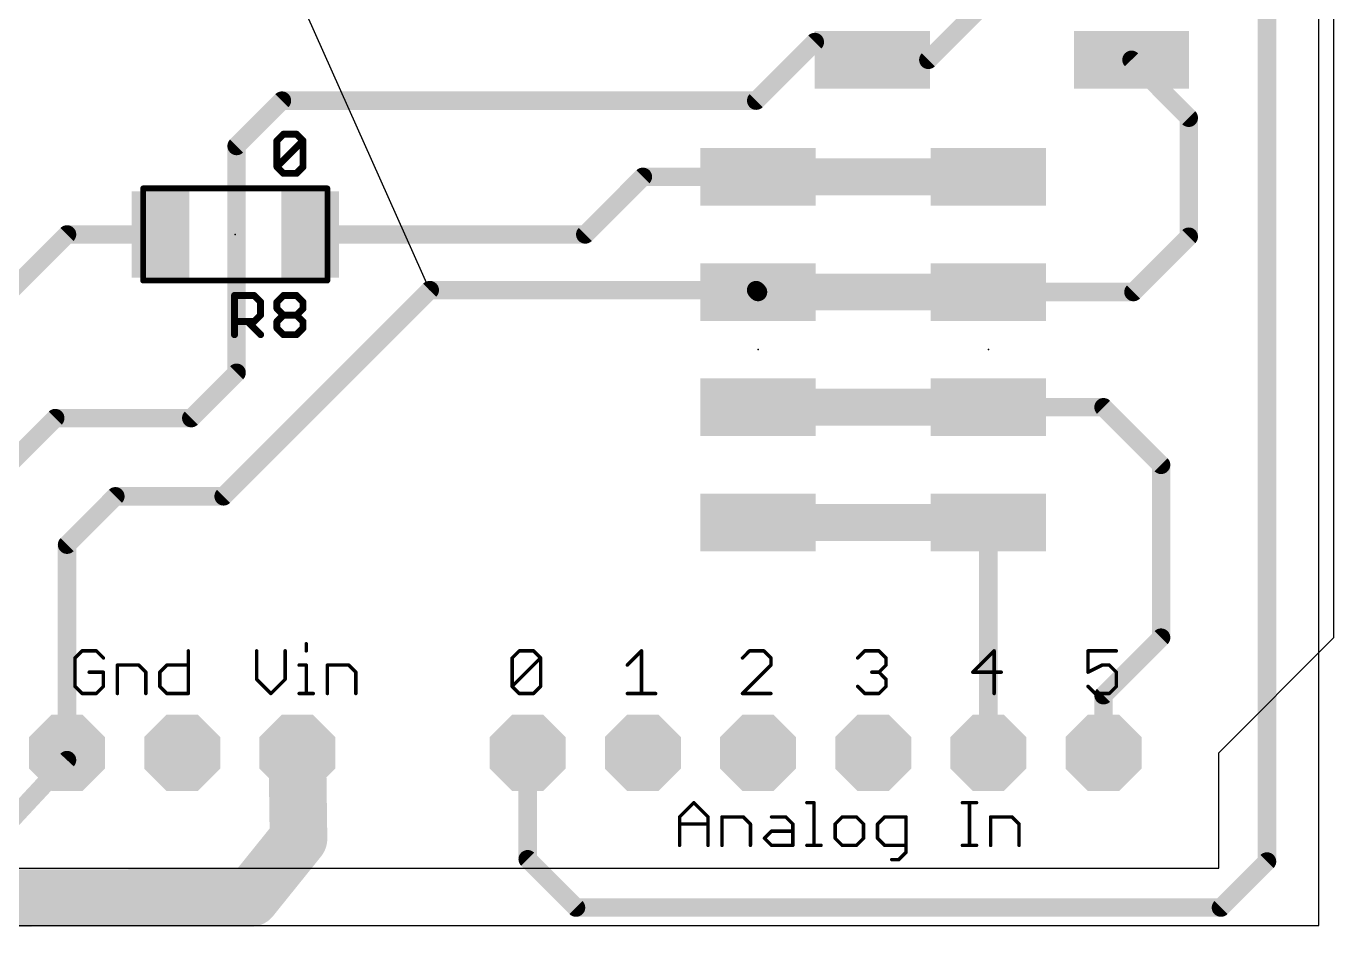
# Model space of a CAD drawing. Extents: x -5.4 to 69.8, y 0.1 to 57.2.
# Drawn here: x 40.96 to 69.8, y 0.06 to 19.94 of the extents above; entities that cross this region are included whole.
import ezdxf

# ---------------------------------------------------------------- set-up
doc = ezdxf.new("R2010")
doc.units = 0
for name, color, linetype in [('1', 22, 'CONTINUOUS'), ('17', 82, 'CONTINUOUS'), ('19', 53, 'CONTINUOUS'), ('20', 7, 'CONTINUOUS'), ('21', 253, 'CONTINUOUS'), ('23', 7, 'CONTINUOUS'), ('25', 253, 'CONTINUOUS'), ('27', 253, 'CONTINUOUS')]:
    doc.layers.add(name, color=color, linetype=linetype)

# ---------------------------------------------------------------- blocks, each defined once
blk = doc.blocks.new('RECT')
blk.add_solid([(-0.5, -0.5), (0.5, -0.5), (-0.5, 0.5), (0.5, 0.5)])
blk = doc.blocks.new('OCTAGONP')
at = {"const_width": 0.5}
blk.add_lwpolyline([(-0.25, -0.1036), (-0.25, 0.1036), (-0.1036, 0.25), (0.1036, 0.25), (0.25, 0.1036), (0.25, -0.1036), (0.1036, -0.25), (-0.1036, -0.25), (-0.25, -0.1036), (-0.25, 0.1036)], dxfattribs=at)

msp = doc.modelspace()

# ---------------------------------------------------------------- linework, layer by layer
at = {"layer": '1'}
for points, const_width in [([(68.326, 1.524), (68.326, 22.098)], 0.4064), ([(60.856, 19.2), (63.246, 21.59)], 0.4064), ([(58.3525, 19.5925), (57.06, 18.3)], 0.4064), ([(59.6225, 19.2), (58.3525, 19.5925)], 0.4064), ([(59.6225, 19.2), (60.856, 19.2)], 0.4064), ([(66.6, 17.9225), (65.3375, 19.2)], 0.4064), ([(46.6, 18.3), (45.6, 17.3)], 0.4064), ([(57.06, 18.3), (46.6, 18.3)], 0.4064), ([(66.6, 15.3), (66.6, 17.9225)], 0.4064), ([(45.6, 17.3), (45.6, 12.3)], 0.4064), ([(62.18, 16.62), (57.1, 16.62)], 0.8128), ([(53.29, 15.35), (54.56, 16.62)], 0.4064), ([(54.56, 16.62), (57.1, 16.62)], 0.4064), ([(36.78, 10.27), (41.86, 15.35)], 0.4064), ([(41.86, 15.35), (43.919, 15.35)], 0.4064), ([(47.221, 15.35), (53.29, 15.35)], 0.4064), ([(65.38, 14.08), (66.6, 15.3)], 0.4064), ([(57.1, 14.08), (62.18, 14.08)], 0.8128), ([(45.3136, 9.5758), (49.8602, 14.1224)], 0.4064), ([(49.8602, 14.1224), (57.0576, 14.1224)], 0.4064), ([(57.0576, 14.1224), (57.1, 14.08)], 0.4064), ([(62.18, 14.08), (65.38, 14.08)], 0.4064), ([(45.6, 12.3), (44.6, 11.3)], 0.4064), ([(62.18, 11.54), (57.1, 11.54)], 0.8128), ([(64.72, 11.54), (62.18, 11.54)], 0.4064), ([(65.99, 10.27), (64.72, 11.54)], 0.4064), ([(41.6, 11.3), (39.6, 9.3)], 0.4064), ([(44.6, 11.3), (41.6, 11.3)], 0.4064), ([(65.99, 6.46), (65.99, 10.27)], 0.4064), ([(41.86, 8.5098), (42.926, 9.5758)], 0.4064), ([(42.926, 9.5758), (45.3136, 9.5758)], 0.4064), ([(62.18, 9), (57.1, 9)], 0.8128), ([(62.18, 3.92), (62.18, 9)], 0.4064), ([(41.86, 3.92), (41.86, 8.5098)], 0.4064), ([(64.72, 5.19), (65.99, 6.46)], 0.4064), ([(64.72, 3.92), (64.72, 5.19)], 0.4064), ([(46.94, 3.92), (46.9654, 2.0304)], 1.27), ([(41.86, 3.92), (41.86, 3.76)], 0.4064), ([(52.02, 3.92), (52.02, 1.574)], 0.4064), ([(41.86, 3.76), (40.4876, 2.286)], 0.4064), ([(46.9654, 2.0304), (45.9112, 0.7222)], 1.27), ([(52.02, 1.574), (53.086, 0.508)], 0.4064), ([(67.31, 0.508), (68.326, 1.524)], 0.4064), ([(45.9112, 0.7222), (8.304, 0.6968)], 1.27), ([(53.086, 0.508), (67.31, 0.508)], 0.4064)]:
    msp.add_lwpolyline(points, dxfattribs=dict(at, const_width=const_width))
for points, const_width in [([(58.3825, 19.6896, 1), (58.3225, 19.4954)], 0.2032), ([(58.4243, 19.5207, 1), (58.2807, 19.6643)], 0.2032), ([(59.6225, 19.3016, 1), (59.6225, 19.0984)], 0.2032), ([(59.5925, 19.1029, 1), (59.6525, 19.2971)], 0.2032), ([(60.7842, 19.2718, 1), (60.9278, 19.1282)], 0.2032), ([(60.856, 19.0984, 1), (60.856, 19.3016)], 0.2032), ([(65.4098, 19.2714, 1), (65.2652, 19.1286)], 0.2032), ([(46.6, 18.4016, 1), (46.6, 18.1984)], 0.2032), ([(46.6718, 18.2282, 1), (46.5282, 18.3718)], 0.2032), ([(56.9882, 18.3718, 1), (57.1318, 18.2282)], 0.2032), ([(57.06, 18.1984, 1), (57.06, 18.4016)], 0.2032), ([(66.7016, 17.9225, 1), (66.4984, 17.9225)], 0.2032), ([(66.5277, 17.8511, 1), (66.6723, 17.9939)], 0.2032), ([(45.7016, 17.3, 1), (45.4984, 17.3)], 0.2032), ([(45.5282, 17.3718, 1), (45.6718, 17.2282)], 0.2032), ([(57.1, 16.8232, 1), (57.1, 16.4168)], 0.4064), ([(62.18, 16.4168, 1), (62.18, 16.8232)], 0.4064), ([(54.56, 16.7216, 1), (54.56, 16.5184)], 0.2032), ([(54.6318, 16.5482, 1), (54.4882, 16.6918)], 0.2032), ([(57.1, 16.5184, 1), (57.1, 16.7216)], 0.2032), ([(41.86, 15.4516, 1), (41.86, 15.2484)], 0.2032), ([(41.9318, 15.2782, 1), (41.7882, 15.4218)], 0.2032), ([(43.919, 15.2484, 1), (43.919, 15.4516)], 0.2032), ([(47.221, 15.4516, 1), (47.221, 15.2484)], 0.2032), ([(53.2182, 15.4218, 1), (53.3618, 15.2782)], 0.2032), ([(53.29, 15.2484, 1), (53.29, 15.4516)], 0.2032), ([(66.4984, 15.3, 1), (66.7016, 15.3)], 0.2032), ([(66.6718, 15.2282, 1), (66.5282, 15.3718)], 0.2032), ([(57.1, 14.2832, 1), (57.1, 13.8768)], 0.4064), ([(62.18, 13.8768, 1), (62.18, 14.2832)], 0.4064), ([(49.8602, 14.224, 1), (49.8602, 14.0208)], 0.2032), ([(49.932, 14.0506, 1), (49.7884, 14.1942)], 0.2032), ([(57.1294, 14.1942, 1), (56.9858, 14.0506)], 0.2032), ([(57.0282, 14.0082, 1), (57.1718, 14.1518)], 0.2032), ([(57.0576, 14.0208, 1), (57.0576, 14.224)], 0.2032), ([(62.18, 14.1816, 1), (62.18, 13.9784)], 0.2032), ([(65.3082, 14.1518, 1), (65.4518, 14.0082)], 0.2032), ([(65.38, 13.9784, 1), (65.38, 14.1816)], 0.2032), ([(45.6718, 12.2282, 1), (45.5282, 12.3718)], 0.2032), ([(45.4984, 12.3, 1), (45.7016, 12.3)], 0.2032), ([(57.1, 11.7432, 1), (57.1, 11.3368)], 0.4064), ([(62.18, 11.3368, 1), (62.18, 11.7432)], 0.4064), ([(62.18, 11.6416, 1), (62.18, 11.4384)], 0.2032), ([(64.7918, 11.6118, 1), (64.6482, 11.4682)], 0.2032), ([(64.72, 11.4384, 1), (64.72, 11.6416)], 0.2032), ([(41.6, 11.4016, 1), (41.6, 11.1984)], 0.2032), ([(41.6718, 11.2282, 1), (41.5282, 11.3718)], 0.2032), ([(44.5282, 11.3718, 1), (44.6718, 11.2282)], 0.2032), ([(44.6, 11.1984, 1), (44.6, 11.4016)], 0.2032), ([(66.0916, 10.27, 1), (65.8884, 10.27)], 0.2032), ([(65.9182, 10.1982, 1), (66.0618, 10.3418)], 0.2032), ([(42.926, 9.6774, 1), (42.926, 9.4742)], 0.2032), ([(42.9978, 9.504, 1), (42.8542, 9.6476)], 0.2032), ([(45.2418, 9.6476, 1), (45.3854, 9.504)], 0.2032), ([(45.3136, 9.4742, 1), (45.3136, 9.6774)], 0.2032), ([(57.1, 9.2032, 1), (57.1, 8.7968)], 0.4064), ([(62.18, 8.7968, 1), (62.18, 9.2032)], 0.4064), ([(62.2816, 9, 1), (62.0784, 9)], 0.2032), ([(41.9616, 8.5098, 1), (41.7584, 8.5098)], 0.2032), ([(41.7882, 8.5816, 1), (41.9318, 8.438)], 0.2032), ([(66.0618, 6.3882, 1), (65.9182, 6.5318)], 0.2032), ([(65.8884, 6.46, 1), (66.0916, 6.46)], 0.2032), ([(64.8216, 5.19, 1), (64.6184, 5.19)], 0.2032), ([(64.6482, 5.2618, 1), (64.7918, 5.1182)], 0.2032), ([(47.2575, 3.9243, 1), (46.6225, 3.9157)], 0.635), ([(41.9616, 3.92, 1), (41.7584, 3.92)], 0.2032), ([(52.1216, 3.92, 1), (51.9184, 3.92)], 0.2032), ([(41.7584, 3.92, 1), (41.9616, 3.92)], 0.2032), ([(41.7584, 3.76, 1), (41.9616, 3.76)], 0.2032), ([(41.9344, 3.6908, 1), (41.7856, 3.8292)], 0.2032), ([(62.0784, 3.92, 1), (62.2816, 3.92)], 0.2032), ([(64.6184, 3.92, 1), (64.8216, 3.92)], 0.2032), ([(47.2126, 1.8312, 1), (46.7182, 2.2296)], 0.635), ([(46.6479, 2.0261, 1), (47.2829, 2.0347)], 0.635), ([(52.0918, 1.6458, 1), (51.9482, 1.5022)], 0.2032), ([(51.9184, 1.574, 1), (52.1216, 1.574)], 0.2032), ([(68.2244, 1.524, 1), (68.4276, 1.524)], 0.2032), ([(68.3978, 1.4522, 1), (68.2542, 1.5958)], 0.2032), ([(45.664, 0.9214, 1), (46.1584, 0.523)], 0.635), ([(45.9114, 0.4047, 1), (45.911, 1.0397)], 0.635), ([(53.086, 0.6096, 1), (53.086, 0.4064)], 0.2032), ([(53.0142, 0.4362, 1), (53.1578, 0.5798)], 0.2032), ([(67.2382, 0.5798, 1), (67.3818, 0.4362)], 0.2032), ([(67.31, 0.4064, 1), (67.31, 0.6096)], 0.2032)]:
    msp.add_lwpolyline(points, format="xyb", dxfattribs=dict(at, const_width=const_width))
at = {"layer": '19'}
msp.add_line((49.8602, 14.1224), (43.8488, 27.5836), dxfattribs=at)
at = {"layer": '20'}
for p, q in [((69.47, 0.11), (69.47, 57.25)), ((69.8, 6.46), (69.8, 39.226)), ((67.26, 3.92), (69.8, 6.46)), ((67.26, 1.38), (67.26, 3.92)), ((1.22, 1.38), (67.26, 1.38)), ((-0.05, 0.11), (69.47, 0.11))]:
    msp.add_line(p, q, dxfattribs=at)
at = {"layer": '21'}
for points, const_width in [([(43.538, 14.334), (43.538, 16.366)], 0.127), ([(43.538, 16.366), (47.602, 16.366)], 0.127), ([(47.602, 16.366), (47.602, 14.334)], 0.127), ([(47.602, 14.334), (43.538, 14.334)], 0.127), ([(47.1357, 6.3255), (47.1357, 6.1687)], 0.0762), ([(42.192, 6.1687), (42.0352, 6.0119)], 0.0762), ([(42.5055, 6.1687), (42.192, 6.1687)], 0.0762), ([(42.6623, 6.0119), (42.5055, 6.1687)], 0.0762), ([(44.5333, 6.1687), (44.5333, 5.2281)], 0.0762), ([(46.0434, 6.1687), (46.0434, 5.5416)], 0.0762), ([(46.6705, 5.5416), (46.6705, 6.1687)], 0.0762), ([(51.6771, 6.0119), (51.8339, 6.1687)], 0.0762), ([(51.8339, 6.1687), (52.1474, 6.1687)], 0.0762), ([(52.1474, 6.1687), (52.3042, 6.0119)], 0.0762), ([(54.2171, 5.8552), (54.5306, 6.1687)], 0.0762), ([(54.5306, 6.1687), (54.5306, 5.2281)], 0.0762), ([(56.9139, 6.1687), (56.7571, 6.0119)], 0.0762), ([(57.2274, 6.1687), (56.9139, 6.1687)], 0.0762), ([(57.3842, 6.0119), (57.2274, 6.1687)], 0.0762), ([(59.2971, 6.0119), (59.4539, 6.1687)], 0.0762), ([(59.4539, 6.1687), (59.7674, 6.1687)], 0.0762), ([(59.7674, 6.1687), (59.9242, 6.0119)], 0.0762), ([(62.3074, 6.1687), (61.8371, 5.6984)], 0.0762), ([(62.3074, 5.2281), (62.3074, 6.1687)], 0.0762), ([(65.0042, 6.1687), (64.3771, 6.1687)], 0.0762), ([(64.3771, 6.1687), (64.3771, 5.6984)], 0.0762), ([(42.0352, 6.0119), (42.0352, 5.3849)], 0.0762), ([(42.9707, 5.2281), (42.9707, 5.8552)], 0.0762), ([(42.9707, 5.8552), (43.441, 5.8552)], 0.0762), ([(43.441, 5.8552), (43.5978, 5.6984)], 0.0762), ([(43.9062, 5.6984), (44.063, 5.8552)], 0.0762), ([(44.063, 5.8552), (44.5333, 5.8552)], 0.0762), ([(46.9789, 5.8552), (47.1357, 5.8552)], 0.0762), ([(47.1357, 5.8552), (47.1357, 5.2281)], 0.0762), ([(47.6026, 5.2281), (47.6026, 5.8552)], 0.0762), ([(47.6026, 5.8552), (48.0729, 5.8552)], 0.0762), ([(48.0729, 5.8552), (48.2297, 5.6984)], 0.0762), ([(51.6771, 5.3849), (51.6771, 6.0119)], 0.0762), ([(51.6771, 5.3849), (52.3042, 6.0119)], 0.0762), ([(52.3042, 6.0119), (52.3042, 5.3849)], 0.0762), ([(56.7571, 5.2281), (57.3842, 5.8552)], 0.0762), ([(57.3842, 5.8552), (57.3842, 6.0119)], 0.0762), ([(59.9242, 5.8552), (59.7674, 5.6984)], 0.0762), ([(59.9242, 6.0119), (59.9242, 5.8552)], 0.0762), ([(64.3771, 5.6984), (64.6906, 5.8552)], 0.0762), ([(64.6906, 5.8552), (64.8474, 5.8552)], 0.0762), ([(64.8474, 5.8552), (65.0042, 5.6984)], 0.0762), ([(42.6623, 5.6984), (42.3487, 5.6984)], 0.0762), ([(42.6623, 5.3849), (42.6623, 5.6984)], 0.0762), ([(43.5978, 5.6984), (43.5978, 5.2281)], 0.0762), ([(43.9062, 5.3849), (43.9062, 5.6984)], 0.0762), ([(46.0434, 5.5416), (46.3569, 5.2281)], 0.0762), ([(46.3569, 5.2281), (46.6705, 5.5416)], 0.0762), ([(48.2297, 5.6984), (48.2297, 5.2281)], 0.0762), ([(59.7674, 5.6984), (59.6106, 5.6984)], 0.0762), ([(59.7674, 5.6984), (59.9242, 5.5416)], 0.0762), ([(59.9242, 5.5416), (59.9242, 5.3849)], 0.0762), ([(61.8371, 5.6984), (62.4642, 5.6984)], 0.0762), ([(65.0042, 5.6984), (65.0042, 5.3849)], 0.0762), ([(42.0352, 5.3849), (42.192, 5.2281)], 0.0762), ([(42.192, 5.2281), (42.5055, 5.2281)], 0.0762), ([(42.5055, 5.2281), (42.6623, 5.3849)], 0.0762), ([(44.063, 5.2281), (43.9062, 5.3849)], 0.0762), ([(44.5333, 5.2281), (44.063, 5.2281)], 0.0762), ([(46.9789, 5.2281), (47.2925, 5.2281)], 0.0762), ([(51.8339, 5.2281), (51.6771, 5.3849)], 0.0762), ([(52.1474, 5.2281), (51.8339, 5.2281)], 0.0762), ([(52.3042, 5.3849), (52.1474, 5.2281)], 0.0762), ([(54.2171, 5.2281), (54.8442, 5.2281)], 0.0762), ([(57.3842, 5.2281), (56.7571, 5.2281)], 0.0762), ([(59.4539, 5.2281), (59.2971, 5.3849)], 0.0762), ([(59.7674, 5.2281), (59.4539, 5.2281)], 0.0762), ([(59.9242, 5.3849), (59.7674, 5.2281)], 0.0762), ([(64.5339, 5.2281), (64.3771, 5.3849)], 0.0762), ([(64.8474, 5.2281), (64.5339, 5.2281)], 0.0762), ([(65.0042, 5.3849), (64.8474, 5.2281)], 0.0762), ([(55.3702, 2.5075), (55.6837, 2.821)], 0.0762), ([(55.6837, 2.821), (55.9973, 2.5075)], 0.0762), ([(58.1768, 2.821), (58.3335, 2.821)], 0.0762), ([(58.3335, 2.821), (58.3335, 1.8804)], 0.0762), ([(61.607, 2.821), (61.9205, 2.821)], 0.0762), ([(61.7638, 1.8804), (61.7638, 2.821)], 0.0762), ([(55.3702, 1.8804), (55.3702, 2.5075)], 0.0762), ([(55.3702, 2.3507), (55.9973, 2.3507)], 0.0762), ([(55.9973, 2.5075), (55.9973, 1.8804)], 0.0762), ([(56.3057, 1.8804), (56.3057, 2.5075)], 0.0762), ([(56.3057, 2.5075), (56.776, 2.5075)], 0.0762), ([(56.776, 2.5075), (56.9328, 2.3507)], 0.0762), ([(56.9328, 2.3507), (56.9328, 1.8804)], 0.0762), ([(57.398, 2.5075), (57.7115, 2.5075)], 0.0762), ([(57.7115, 2.5075), (57.8683, 2.3507)], 0.0762), ([(57.8683, 2.3507), (57.8683, 1.8804)], 0.0762), ([(58.9572, 2.5075), (58.8004, 2.3507)], 0.0762), ([(58.8004, 2.3507), (58.8004, 2.0372)], 0.0762), ([(59.2707, 2.5075), (58.9572, 2.5075)], 0.0762), ([(59.4275, 2.3507), (59.2707, 2.5075)], 0.0762), ([(59.4275, 2.0372), (59.4275, 2.3507)], 0.0762), ([(59.8927, 2.5075), (59.736, 2.3507)], 0.0762), ([(59.736, 2.3507), (59.736, 2.0372)], 0.0762), ([(60.363, 2.5075), (59.8927, 2.5075)], 0.0762), ([(60.363, 1.7236), (60.363, 2.5075)], 0.0762), ([(62.2307, 1.8804), (62.2307, 2.5075)], 0.0762), ([(62.2307, 2.5075), (62.701, 2.5075)], 0.0762), ([(62.701, 2.5075), (62.8577, 2.3507)], 0.0762), ([(62.8577, 2.3507), (62.8577, 1.8804)], 0.0762), ([(57.2412, 2.0372), (57.398, 2.1939)], 0.0762), ([(57.398, 1.8804), (57.2412, 2.0372)], 0.0762), ([(57.398, 2.1939), (57.8683, 2.1939)], 0.0762), ([(58.8004, 2.0372), (58.9572, 1.8804)], 0.0762), ([(59.2707, 1.8804), (59.4275, 2.0372)], 0.0762), ([(59.736, 2.0372), (59.8927, 1.8804)], 0.0762), ([(57.8683, 1.8804), (57.398, 1.8804)], 0.0762), ([(58.1768, 1.8804), (58.4903, 1.8804)], 0.0762), ([(58.9572, 1.8804), (59.2707, 1.8804)], 0.0762), ([(59.8927, 1.8804), (60.363, 1.8804)], 0.0762), ([(60.2063, 1.5669), (60.363, 1.7236)], 0.0762), ([(61.607, 1.8804), (61.9205, 1.8804)], 0.0762), ([(60.0495, 1.5669), (60.2063, 1.5669)], 0.0762)]:
    msp.add_lwpolyline(points, dxfattribs=dict(at, const_width=const_width))
for points, const_width in [([(43.5698, 16.366, 1), (43.5063, 16.366)], 0.0635), ([(43.538, 16.3977, 1), (43.538, 16.3343)], 0.0635), ([(47.6338, 16.366, 1), (47.5703, 16.366)], 0.0635), ([(47.602, 16.3343, 1), (47.602, 16.3977)], 0.0635), ([(43.538, 14.3658, 1), (43.538, 14.3023)], 0.0635), ([(43.5063, 14.334, 1), (43.5698, 14.334)], 0.0635), ([(47.5703, 14.334, 1), (47.6338, 14.334)], 0.0635), ([(47.602, 14.3023, 1), (47.602, 14.3658)], 0.0635), ([(47.1547, 6.3255, 1), (47.1166, 6.3255)], 0.0381), ([(42.192, 6.1878, 1), (42.192, 6.1497)], 0.0381), ([(42.2054, 6.1552, 1), (42.1785, 6.1822)], 0.0381), ([(42.519, 6.1822, 1), (42.492, 6.1552)], 0.0381), ([(42.5055, 6.1497, 1), (42.5055, 6.1878)], 0.0381), ([(44.5524, 6.1687, 1), (44.5143, 6.1687)], 0.0381), ([(46.0625, 6.1687, 1), (46.0244, 6.1687)], 0.0381), ([(46.6895, 6.1687, 1), (46.6514, 6.1687)], 0.0381), ([(47.1166, 6.1687, 1), (47.1547, 6.1687)], 0.0381), ([(51.8339, 6.1878, 1), (51.8339, 6.1497)], 0.0381), ([(51.8473, 6.1552, 1), (51.8204, 6.1822)], 0.0381), ([(52.1609, 6.1822, 1), (52.1339, 6.1552)], 0.0381), ([(52.1474, 6.1497, 1), (52.1474, 6.1878)], 0.0381), ([(54.5497, 6.1687, 1), (54.5116, 6.1687)], 0.0381), ([(54.5441, 6.1552, 1), (54.5172, 6.1822)], 0.0381), ([(56.9139, 6.1878, 1), (56.9139, 6.1497)], 0.0381), ([(56.9273, 6.1552, 1), (56.9004, 6.1822)], 0.0381), ([(57.2409, 6.1822, 1), (57.2139, 6.1552)], 0.0381), ([(57.2274, 6.1497, 1), (57.2274, 6.1878)], 0.0381), ([(59.4539, 6.1878, 1), (59.4539, 6.1497)], 0.0381), ([(59.4673, 6.1552, 1), (59.4404, 6.1822)], 0.0381), ([(59.7809, 6.1822, 1), (59.7539, 6.1552)], 0.0381), ([(59.7674, 6.1497, 1), (59.7674, 6.1878)], 0.0381), ([(62.3265, 6.1687, 1), (62.2884, 6.1687)], 0.0381), ([(62.3209, 6.1552, 1), (62.2939, 6.1822)], 0.0381), ([(64.3771, 6.1878, 1), (64.3771, 6.1497)], 0.0381), ([(64.3961, 6.1687, 1), (64.3581, 6.1687)], 0.0381), ([(65.0042, 6.1497, 1), (65.0042, 6.1878)], 0.0381), ([(42.0543, 6.0119, 1), (42.0162, 6.0119)], 0.0381), ([(42.0217, 6.0254, 1), (42.0487, 5.9985)], 0.0381), ([(42.6488, 5.9985, 1), (42.6757, 6.0254)], 0.0381), ([(42.9707, 5.8742, 1), (42.9707, 5.8361)], 0.0381), ([(42.9898, 5.8552, 1), (42.9517, 5.8552)], 0.0381), ([(43.4545, 5.8686, 1), (43.4275, 5.8417)], 0.0381), ([(43.441, 5.8361, 1), (43.441, 5.8742)], 0.0381), ([(44.063, 5.8742, 1), (44.063, 5.8361)], 0.0381), ([(44.0765, 5.8417, 1), (44.0495, 5.8686)], 0.0381), ([(44.5333, 5.8361, 1), (44.5333, 5.8742)], 0.0381), ([(46.9789, 5.8742, 1), (46.9789, 5.8361)], 0.0381), ([(47.1547, 5.8552, 1), (47.1166, 5.8552)], 0.0381), ([(47.1357, 5.8361, 1), (47.1357, 5.8742)], 0.0381), ([(47.6216, 5.8552, 1), (47.5835, 5.8552)], 0.0381), ([(47.6026, 5.8742, 1), (47.6026, 5.8361)], 0.0381), ([(48.0864, 5.8686, 1), (48.0594, 5.8417)], 0.0381), ([(48.0729, 5.8361, 1), (48.0729, 5.8742)], 0.0381), ([(51.6962, 6.0119, 1), (51.6581, 6.0119)], 0.0381), ([(51.6636, 6.0254, 1), (51.6906, 5.9985)], 0.0381), ([(52.3232, 6.0119, 1), (52.2851, 6.0119)], 0.0381), ([(52.3176, 5.9985, 1), (52.2907, 6.0254)], 0.0381), ([(52.2907, 5.9985, 1), (52.3176, 6.0254)], 0.0381), ([(54.2036, 5.8686, 1), (54.2306, 5.8417)], 0.0381), ([(56.7436, 6.0254, 1), (56.7706, 5.9985)], 0.0381), ([(57.4032, 6.0119, 1), (57.3651, 6.0119)], 0.0381), ([(57.3651, 5.8552, 1), (57.4032, 5.8552)], 0.0381), ([(57.3707, 5.9985, 1), (57.3976, 6.0254)], 0.0381), ([(57.3976, 5.8417, 1), (57.3707, 5.8686)], 0.0381), ([(59.2836, 6.0254, 1), (59.3106, 5.9985)], 0.0381), ([(59.9432, 6.0119, 1), (59.9051, 6.0119)], 0.0381), ([(59.9051, 5.8552, 1), (59.9432, 5.8552)], 0.0381), ([(59.9107, 5.9985, 1), (59.9376, 6.0254)], 0.0381), ([(59.9376, 5.8417, 1), (59.9107, 5.8686)], 0.0381), ([(64.6906, 5.8742, 1), (64.6906, 5.8361)], 0.0381), ([(64.6992, 5.8381, 1), (64.6821, 5.8722)], 0.0381), ([(64.8609, 5.8686, 1), (64.8339, 5.8417)], 0.0381), ([(64.8474, 5.8361, 1), (64.8474, 5.8742)], 0.0381), ([(42.3487, 5.7175, 1), (42.3487, 5.6794)], 0.0381), ([(42.6813, 5.6984, 1), (42.6432, 5.6984)], 0.0381), ([(42.6623, 5.6794, 1), (42.6623, 5.7175)], 0.0381), ([(43.6168, 5.6984, 1), (43.5787, 5.6984)], 0.0381), ([(43.5843, 5.6849, 1), (43.6113, 5.7119)], 0.0381), ([(43.9253, 5.6984, 1), (43.8872, 5.6984)], 0.0381), ([(43.8928, 5.7119, 1), (43.9197, 5.6849)], 0.0381), ([(46.0569, 5.5551, 1), (46.0299, 5.5282)], 0.0381), ([(46.0244, 5.5416, 1), (46.0625, 5.5416)], 0.0381), ([(46.6514, 5.5416, 1), (46.6895, 5.5416)], 0.0381), ([(46.6839, 5.5282, 1), (46.657, 5.5551)], 0.0381), ([(48.2487, 5.6984, 1), (48.2106, 5.6984)], 0.0381), ([(48.2162, 5.6849, 1), (48.2431, 5.7119)], 0.0381), ([(59.6106, 5.7175, 1), (59.6106, 5.6794)], 0.0381), ([(59.7809, 5.7119, 1), (59.7539, 5.6849)], 0.0381), ([(59.7539, 5.7119, 1), (59.7809, 5.6849)], 0.0381), ([(59.7674, 5.6794, 1), (59.7674, 5.7175)], 0.0381), ([(59.9432, 5.5416, 1), (59.9051, 5.5416)], 0.0381), ([(59.9107, 5.5282, 1), (59.9376, 5.5551)], 0.0381), ([(61.8371, 5.7175, 1), (61.8371, 5.6794)], 0.0381), ([(61.8236, 5.7119, 1), (61.8506, 5.6849)], 0.0381), ([(62.4642, 5.6794, 1), (62.4642, 5.7175)], 0.0381), ([(64.3686, 5.7154, 1), (64.3856, 5.6814)], 0.0381), ([(64.3581, 5.6984, 1), (64.3961, 5.6984)], 0.0381), ([(65.0232, 5.6984, 1), (64.9851, 5.6984)], 0.0381), ([(64.9907, 5.6849, 1), (65.0176, 5.7119)], 0.0381), ([(42.0487, 5.3983, 1), (42.0217, 5.3714)], 0.0381), ([(42.0162, 5.3849, 1), (42.0543, 5.3849)], 0.0381), ([(42.192, 5.2472, 1), (42.192, 5.2091)], 0.0381), ([(42.1785, 5.2146, 1), (42.2054, 5.2416)], 0.0381), ([(42.492, 5.2416, 1), (42.519, 5.2146)], 0.0381), ([(42.5055, 5.2091, 1), (42.5055, 5.2472)], 0.0381), ([(42.6432, 5.3849, 1), (42.6813, 5.3849)], 0.0381), ([(42.6757, 5.3714, 1), (42.6488, 5.3983)], 0.0381), ([(42.9517, 5.2281, 1), (42.9898, 5.2281)], 0.0381), ([(43.5787, 5.2281, 1), (43.6168, 5.2281)], 0.0381), ([(43.8872, 5.3849, 1), (43.9253, 5.3849)], 0.0381), ([(43.9197, 5.3983, 1), (43.8928, 5.3714)], 0.0381), ([(44.063, 5.2472, 1), (44.063, 5.2091)], 0.0381), ([(44.0495, 5.2146, 1), (44.0765, 5.2416)], 0.0381), ([(44.5143, 5.2281, 1), (44.5524, 5.2281)], 0.0381), ([(44.5333, 5.2091, 1), (44.5333, 5.2472)], 0.0381), ([(46.3435, 5.2416, 1), (46.3704, 5.2146)], 0.0381), ([(46.3435, 5.2146, 1), (46.3704, 5.2416)], 0.0381), ([(46.9789, 5.2472, 1), (46.9789, 5.2091)], 0.0381), ([(47.1166, 5.2281, 1), (47.1547, 5.2281)], 0.0381), ([(47.2925, 5.2091, 1), (47.2925, 5.2472)], 0.0381), ([(47.5835, 5.2281, 1), (47.6216, 5.2281)], 0.0381), ([(48.2106, 5.2281, 1), (48.2487, 5.2281)], 0.0381), ([(51.6906, 5.3983, 1), (51.6636, 5.3714)], 0.0381), ([(51.6636, 5.3983, 1), (51.6906, 5.3714)], 0.0381), ([(51.6581, 5.3849, 1), (51.6962, 5.3849)], 0.0381), ([(51.8339, 5.2472, 1), (51.8339, 5.2091)], 0.0381), ([(51.8204, 5.2146, 1), (51.8473, 5.2416)], 0.0381), ([(52.1339, 5.2416, 1), (52.1609, 5.2146)], 0.0381), ([(52.1474, 5.2091, 1), (52.1474, 5.2472)], 0.0381), ([(52.2851, 5.3849, 1), (52.3232, 5.3849)], 0.0381), ([(52.3176, 5.3714, 1), (52.2907, 5.3983)], 0.0381), ([(54.2171, 5.2472, 1), (54.2171, 5.2091)], 0.0381), ([(54.5116, 5.2281, 1), (54.5497, 5.2281)], 0.0381), ([(54.8442, 5.2091, 1), (54.8442, 5.2472)], 0.0381), ([(56.7571, 5.2472, 1), (56.7571, 5.2091)], 0.0381), ([(56.7436, 5.2416, 1), (56.7706, 5.2146)], 0.0381), ([(57.3842, 5.2091, 1), (57.3842, 5.2472)], 0.0381), ([(59.3106, 5.3983, 1), (59.2836, 5.3714)], 0.0381), ([(59.4539, 5.2472, 1), (59.4539, 5.2091)], 0.0381), ([(59.4404, 5.2146, 1), (59.4673, 5.2416)], 0.0381), ([(59.7539, 5.2416, 1), (59.7809, 5.2146)], 0.0381), ([(59.7674, 5.2091, 1), (59.7674, 5.2472)], 0.0381), ([(59.9051, 5.3849, 1), (59.9432, 5.3849)], 0.0381), ([(59.9376, 5.3714, 1), (59.9107, 5.3983)], 0.0381), ([(62.2884, 5.2281, 1), (62.3265, 5.2281)], 0.0381), ([(64.3906, 5.3983, 1), (64.3636, 5.3714)], 0.0381), ([(64.5339, 5.2472, 1), (64.5339, 5.2091)], 0.0381), ([(64.5204, 5.2146, 1), (64.5473, 5.2416)], 0.0381), ([(64.8339, 5.2416, 1), (64.8609, 5.2146)], 0.0381), ([(64.8474, 5.2091, 1), (64.8474, 5.2472)], 0.0381), ([(64.9851, 5.3849, 1), (65.0232, 5.3849)], 0.0381), ([(65.0176, 5.3714, 1), (64.9907, 5.3983)], 0.0381), ([(55.6972, 2.8345, 1), (55.6703, 2.8075)], 0.0381), ([(55.6972, 2.8075, 1), (55.6703, 2.8345)], 0.0381), ([(58.1768, 2.8401, 1), (58.1768, 2.802)], 0.0381), ([(58.3526, 2.821, 1), (58.3145, 2.821)], 0.0381), ([(58.3335, 2.802, 1), (58.3335, 2.8401)], 0.0381), ([(61.607, 2.8401, 1), (61.607, 2.802)], 0.0381), ([(61.7828, 2.821, 1), (61.7447, 2.821)], 0.0381), ([(61.9205, 2.802, 1), (61.9205, 2.8401)], 0.0381), ([(55.3893, 2.5075, 1), (55.3512, 2.5075)], 0.0381), ([(55.3567, 2.5209, 1), (55.3837, 2.494)], 0.0381), ([(55.3702, 2.3698, 1), (55.3702, 2.3317)], 0.0381), ([(56.0163, 2.5075, 1), (55.9782, 2.5075)], 0.0381), ([(55.9838, 2.494, 1), (56.0107, 2.5209)], 0.0381), ([(55.9973, 2.3317, 1), (55.9973, 2.3698)], 0.0381), ([(56.3057, 2.5265, 1), (56.3057, 2.4884)], 0.0381), ([(56.3248, 2.5075, 1), (56.2867, 2.5075)], 0.0381), ([(56.7895, 2.5209, 1), (56.7625, 2.494)], 0.0381), ([(56.776, 2.4884, 1), (56.776, 2.5265)], 0.0381), ([(56.9518, 2.3507, 1), (56.9137, 2.3507)], 0.0381), ([(56.9193, 2.3372, 1), (56.9463, 2.3642)], 0.0381), ([(57.398, 2.5265, 1), (57.398, 2.4884)], 0.0381), ([(57.725, 2.5209, 1), (57.6981, 2.494)], 0.0381), ([(57.7115, 2.4884, 1), (57.7115, 2.5265)], 0.0381), ([(57.8874, 2.3507, 1), (57.8493, 2.3507)], 0.0381), ([(57.8548, 2.3372, 1), (57.8818, 2.3642)], 0.0381), ([(58.8195, 2.3507, 1), (58.7814, 2.3507)], 0.0381), ([(58.787, 2.3642, 1), (58.8139, 2.3372)], 0.0381), ([(58.9572, 2.5265, 1), (58.9572, 2.4884)], 0.0381), ([(58.9707, 2.494, 1), (58.9437, 2.5209)], 0.0381), ([(59.2842, 2.5209, 1), (59.2573, 2.494)], 0.0381), ([(59.2707, 2.4884, 1), (59.2707, 2.5265)], 0.0381), ([(59.4466, 2.3507, 1), (59.4085, 2.3507)], 0.0381), ([(59.414, 2.3372, 1), (59.441, 2.3642)], 0.0381), ([(59.7225, 2.3642, 1), (59.7494, 2.3372)], 0.0381), ([(59.755, 2.3507, 1), (59.7169, 2.3507)], 0.0381), ([(59.8927, 2.5265, 1), (59.8927, 2.4884)], 0.0381), ([(59.9062, 2.494, 1), (59.8792, 2.5209)], 0.0381), ([(60.3821, 2.5075, 1), (60.344, 2.5075)], 0.0381), ([(60.363, 2.4884, 1), (60.363, 2.5265)], 0.0381), ([(62.2497, 2.5075, 1), (62.2116, 2.5075)], 0.0381), ([(62.2307, 2.5265, 1), (62.2307, 2.4884)], 0.0381), ([(62.7144, 2.5209, 1), (62.6875, 2.494)], 0.0381), ([(62.701, 2.4884, 1), (62.701, 2.5265)], 0.0381), ([(62.8768, 2.3507, 1), (62.8387, 2.3507)], 0.0381), ([(62.8443, 2.3372, 1), (62.8712, 2.3642)], 0.0381), ([(57.2547, 2.0506, 1), (57.2278, 2.0237)], 0.0381), ([(57.2278, 2.0506, 1), (57.2547, 2.0237)], 0.0381), ([(57.398, 2.213, 1), (57.398, 2.1749)], 0.0381), ([(57.4115, 2.1805, 1), (57.3845, 2.2074)], 0.0381), ([(57.8683, 2.1749, 1), (57.8683, 2.213)], 0.0381), ([(58.7814, 2.0372, 1), (58.8195, 2.0372)], 0.0381), ([(58.8139, 2.0506, 1), (58.787, 2.0237)], 0.0381), ([(59.4085, 2.0372, 1), (59.4466, 2.0372)], 0.0381), ([(59.441, 2.0237, 1), (59.414, 2.0506)], 0.0381), ([(59.7494, 2.0506, 1), (59.7225, 2.0237)], 0.0381), ([(59.7169, 2.0372, 1), (59.755, 2.0372)], 0.0381), ([(55.3512, 1.8804, 1), (55.3893, 1.8804)], 0.0381), ([(55.9782, 1.8804, 1), (56.0163, 1.8804)], 0.0381), ([(56.2867, 1.8804, 1), (56.3248, 1.8804)], 0.0381), ([(56.9137, 1.8804, 1), (56.9518, 1.8804)], 0.0381), ([(57.398, 1.8995, 1), (57.398, 1.8614)], 0.0381), ([(57.3845, 1.8669, 1), (57.4115, 1.8939)], 0.0381), ([(57.8493, 1.8804, 1), (57.8874, 1.8804)], 0.0381), ([(57.8683, 1.8614, 1), (57.8683, 1.8995)], 0.0381), ([(58.1768, 1.8995, 1), (58.1768, 1.8614)], 0.0381), ([(58.3145, 1.8804, 1), (58.3526, 1.8804)], 0.0381), ([(58.4903, 1.8614, 1), (58.4903, 1.8995)], 0.0381), ([(58.9572, 1.8995, 1), (58.9572, 1.8614)], 0.0381), ([(58.9437, 1.8669, 1), (58.9707, 1.8939)], 0.0381), ([(59.2573, 1.8939, 1), (59.2842, 1.8669)], 0.0381), ([(59.2707, 1.8614, 1), (59.2707, 1.8995)], 0.0381), ([(59.8927, 1.8995, 1), (59.8927, 1.8614)], 0.0381), ([(59.8792, 1.8669, 1), (59.9062, 1.8939)], 0.0381), ([(60.344, 1.7236, 1), (60.3821, 1.7236)], 0.0381), ([(60.3765, 1.7102, 1), (60.3496, 1.7371)], 0.0381), ([(60.363, 1.8614, 1), (60.363, 1.8995)], 0.0381), ([(61.607, 1.8995, 1), (61.607, 1.8614)], 0.0381), ([(61.7447, 1.8804, 1), (61.7828, 1.8804)], 0.0381), ([(61.9205, 1.8614, 1), (61.9205, 1.8995)], 0.0381), ([(62.2116, 1.8804, 1), (62.2497, 1.8804)], 0.0381), ([(62.8387, 1.8804, 1), (62.8768, 1.8804)], 0.0381), ([(60.0495, 1.5859, 1), (60.0495, 1.5478)], 0.0381), ([(60.1928, 1.5803, 1), (60.2197, 1.5534)], 0.0381), ([(60.2063, 1.5478, 1), (60.2063, 1.5859)], 0.0381)]:
    msp.add_lwpolyline(points, format="xyb", dxfattribs=dict(at, const_width=const_width))
at = {"layer": '23'}
for p in [(45.57, 15.35), (57.1, 12.81), (62.18, 12.81)]:
    msp.add_point(p, dxfattribs=at)
at = {"layer": '25', "const_width": 0.1524}
for points in [[(45.5532, 13.1402), (45.5532, 14.0045)], [(45.5532, 14.0045), (45.9853, 14.0045)], [(45.9853, 14.0045), (46.1294, 13.8605)], [(46.1294, 13.8605), (46.1294, 13.5724)], [(46.4887, 13.8605), (46.6327, 14.0045)], [(46.4887, 13.7164), (46.4887, 13.8605)], [(46.6327, 14.0045), (46.9209, 14.0045)], [(46.9209, 14.0045), (47.0649, 13.8605)], [(47.0649, 13.8605), (47.0649, 13.7164)], [(46.1294, 13.5724), (45.9853, 13.4283)], [(46.6327, 13.5724), (46.4887, 13.7164)], [(46.4887, 13.4283), (46.6327, 13.5724)], [(46.6327, 13.5724), (46.9209, 13.5724)], [(47.0649, 13.7164), (46.9209, 13.5724)], [(46.9209, 13.5724), (47.0649, 13.4283)], [(45.9853, 13.4283), (45.5532, 13.4283)], [(45.8413, 13.4283), (46.1294, 13.1402)], [(46.4887, 13.2843), (46.4887, 13.4283)], [(46.6327, 13.1402), (46.4887, 13.2843)], [(47.0649, 13.2843), (46.9209, 13.1402)], [(47.0649, 13.4283), (47.0649, 13.2843)], [(46.9209, 13.1402), (46.6327, 13.1402)]]:
    msp.add_lwpolyline(points, dxfattribs=at)
at = {"layer": '25', "const_width": 0.0762}
for points in [[(45.5913, 14.0045, 1), (45.5151, 14.0045)], [(45.5532, 14.0426, 1), (45.5532, 13.9664)], [(46.0123, 14.0315, 1), (45.9584, 13.9776)], [(45.9853, 13.9664, 1), (45.9853, 14.0426)], [(46.1675, 13.8605, 1), (46.0913, 13.8605)], [(46.1024, 13.8335, 1), (46.1563, 13.8874)], [(46.4617, 13.8874, 1), (46.5156, 13.8335)], [(46.5268, 13.8605, 1), (46.4506, 13.8605)], [(46.6327, 14.0426, 1), (46.6327, 13.9664)], [(46.6597, 13.9776, 1), (46.6058, 14.0315)], [(46.9478, 14.0315, 1), (46.8939, 13.9776)], [(46.9209, 13.9664, 1), (46.9209, 14.0426)], [(47.103, 13.8605, 1), (47.0268, 13.8605)], [(47.038, 13.8335, 1), (47.0918, 13.8874)], [(46.0913, 13.5724, 1), (46.1675, 13.5724)], [(46.1563, 13.5454, 1), (46.1024, 13.5993)], [(46.5156, 13.7434, 1), (46.4617, 13.6895)], [(46.4506, 13.7164, 1), (46.5268, 13.7164)], [(46.6327, 13.6105, 1), (46.6327, 13.5343)], [(46.6597, 13.5454, 1), (46.6058, 13.5993)], [(46.6058, 13.5454, 1), (46.6597, 13.5993)], [(46.9478, 13.5993, 1), (46.8939, 13.5454)], [(46.8939, 13.5993, 1), (46.9478, 13.5454)], [(46.9209, 13.5343, 1), (46.9209, 13.6105)], [(47.0268, 13.7164, 1), (47.103, 13.7164)], [(47.0918, 13.6895, 1), (47.038, 13.7434)], [(45.5532, 13.4664, 1), (45.5532, 13.3902)], [(45.8682, 13.4553, 1), (45.8143, 13.4014)], [(45.9584, 13.4553, 1), (46.0123, 13.4014)], [(45.9853, 13.3902, 1), (45.9853, 13.4664)], [(46.4617, 13.4553, 1), (46.5156, 13.4014)], [(46.5156, 13.3112, 1), (46.4617, 13.2573)], [(46.5268, 13.4283, 1), (46.4506, 13.4283)], [(46.4506, 13.2843, 1), (46.5268, 13.2843)], [(47.103, 13.4283, 1), (47.0268, 13.4283)], [(47.0268, 13.2843, 1), (47.103, 13.2843)], [(47.038, 13.4014, 1), (47.0918, 13.4553)], [(47.0918, 13.2573, 1), (47.038, 13.3112)], [(45.5151, 13.1402, 1), (45.5913, 13.1402)], [(46.1024, 13.1133, 1), (46.1563, 13.1671)], [(46.6327, 13.1783, 1), (46.6327, 13.1021)], [(46.6058, 13.1133, 1), (46.6597, 13.1671)], [(46.8939, 13.1671, 1), (46.9478, 13.1133)], [(46.9209, 13.1021, 1), (46.9209, 13.1783)]]:
    msp.add_lwpolyline(points, format="xyb", dxfattribs=at)
at = {"layer": '27', "const_width": 0.1524}
for points in [[(46.4887, 17.4165), (46.6327, 17.5605)], [(46.6327, 17.5605), (46.9209, 17.5605)], [(46.9209, 17.5605), (47.0649, 17.4165)], [(46.4887, 16.8403), (46.4887, 17.4165)], [(46.4887, 16.8403), (47.0649, 17.4165)], [(47.0649, 17.4165), (47.0649, 16.8403)], [(46.6327, 16.6962), (46.4887, 16.8403)], [(46.9209, 16.6962), (46.6327, 16.6962)], [(47.0649, 16.8403), (46.9209, 16.6962)]]:
    msp.add_lwpolyline(points, dxfattribs=at)
at = {"layer": '27', "const_width": 0.0762}
for points in [[(46.6327, 17.5986, 1), (46.6327, 17.5224)], [(46.6597, 17.5336, 1), (46.6058, 17.5875)], [(46.9478, 17.5875, 1), (46.8939, 17.5336)], [(46.9209, 17.5224, 1), (46.9209, 17.5986)], [(46.4617, 17.4434, 1), (46.5156, 17.3895)], [(46.5268, 17.4165, 1), (46.4506, 17.4165)], [(47.103, 17.4165, 1), (47.0268, 17.4165)], [(47.0918, 17.3895, 1), (47.038, 17.4434)], [(47.038, 17.3895, 1), (47.0918, 17.4434)], [(46.5156, 16.8672, 1), (46.4617, 16.8133)], [(46.4617, 16.8672, 1), (46.5156, 16.8133)], [(46.4506, 16.8403, 1), (46.5268, 16.8403)], [(46.6327, 16.7343, 1), (46.6327, 16.6581)], [(46.6058, 16.6693, 1), (46.6597, 16.7231)], [(46.8939, 16.7231, 1), (46.9478, 16.6693)], [(46.9209, 16.6581, 1), (46.9209, 16.7343)], [(47.0268, 16.8403, 1), (47.103, 16.8403)], [(47.0918, 16.8133, 1), (47.038, 16.8672)]]:
    msp.add_lwpolyline(points, format="xyb", dxfattribs=at)

# ---------------------------------------------------------------- block references
at = {"layer": '1', "xscale": 2.54, "yscale": 1.27}
for p in [(59.6225, 19.2), (65.3375, 19.2)]:
    msp.add_blockref('RECT', p, dxfattribs=at)
at = {"layer": '1', "xscale": 1.27}
for p, yscale, rotation in [((57.1, 16.62), 2.54, 90), ((62.18, 16.62), 2.54, 90), ((43.919, 15.35), 1.905, 180), ((47.221, 15.35), 1.905, 180), ((57.1, 14.08), 2.54, 90), ((62.18, 14.08), 2.54, 90), ((57.1, 11.54), 2.54, 90), ((62.18, 11.54), 2.54, 90), ((57.1, 9), 2.54, 90), ((62.18, 9), 2.54, 90)]:
    msp.add_blockref('RECT', p, dxfattribs=dict(at, yscale=yscale, rotation=rotation))
at = {"layer": '17', "xscale": 1.6764, "yscale": 1.6764}
for p in [(41.86, 3.92), (41.86, 3.92), (44.4, 3.92), (44.4, 3.92), (46.94, 3.92), (46.94, 3.92), (52.02, 3.92), (52.02, 3.92), (54.56, 3.92), (54.56, 3.92), (57.1, 3.92), (57.1, 3.92), (59.64, 3.92), (59.64, 3.92), (62.18, 3.92), (62.18, 3.92), (64.72, 3.92), (64.72, 3.92)]:
    msp.add_blockref('OCTAGONP', p, dxfattribs=at)

doc.saveas('drawing.dxf')
